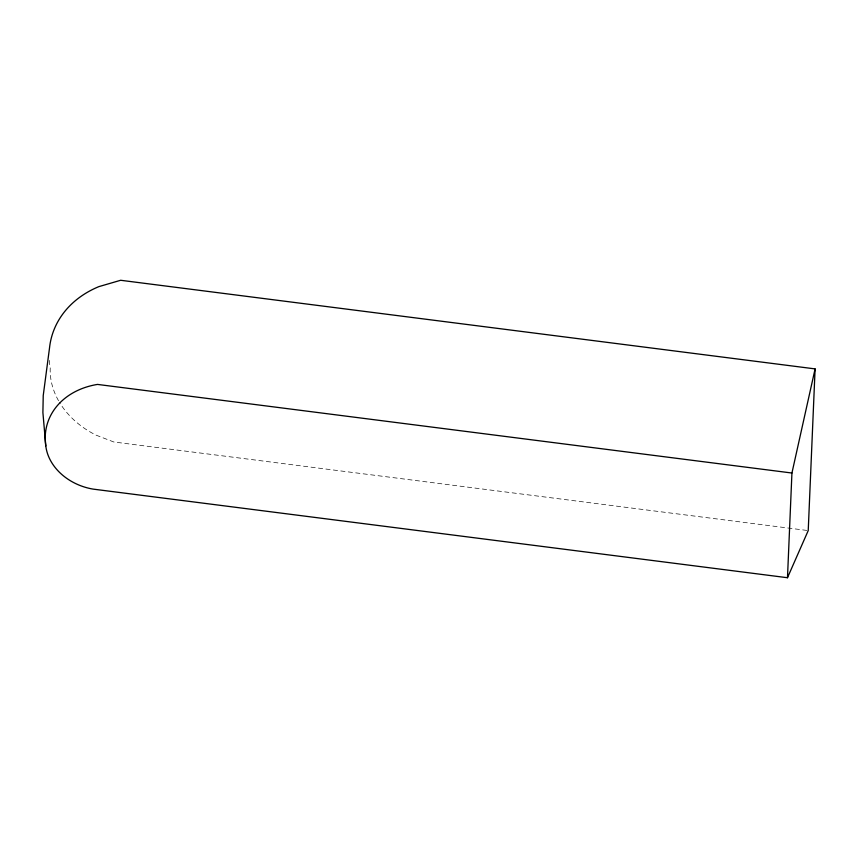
<?xml version="1.0" encoding="UTF-8"?>
<svg xmlns="http://www.w3.org/2000/svg" width="858" height="858" viewBox="0 0 858 858"><rect width="100%" height="100%" fill="white"/><g stroke="black" fill="none" stroke-linecap="round" stroke-linejoin="round"><path stroke-width="0.64" stroke-dasharray="4.29 3.22" d="M806.906 530.426L113.782 441.977L96.193 435.199A82.336 65.916 16.3 0 1 59.406 402.22M49.303 360.424A106.939 85.607 16.3 0 0 50.225 368.007A82.336 65.916 16.3 0 0 58.741 401.094"/><path stroke-width="1.29" d="M787.483 577.724L791.934 473.026L815.1 368.897L120.656 280.276L98.809 286.647A106.939 85.607 16.3 0 0 49.528 347.876L43.232 395.559L42.9 412.591L45.806 445.935A52.638 42.149 16.2 0 0 93.039 489.103L787.483 577.724L808.225 530.598L815.1 368.897M791.934 473.026L97.49 384.416A76.03 60.886 16.2 0 0 45.806 445.935"/></g></svg>
